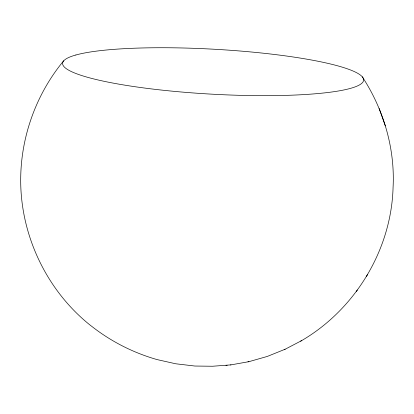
<?xml version="1.0" encoding="UTF-8"?>
<svg xmlns="http://www.w3.org/2000/svg" width="414" height="414" viewBox="0 0 414 414"><rect width="100%" height="100%" fill="white"/><g stroke="black" fill="none" stroke-linecap="round" stroke-linejoin="round"><path stroke-width="0.62" d="M300.631 341.162L301.635 340.629C355.274 309.242 391.354 249.735 393.072 187.464C395.132 148.538 383.602 109.327 362.307 76.833M366.338 276.454L367.648 274.508M356.257 291.632L357.323 290.048M63.704 60.775C36.489 93.642 21.109 135.813 20.7 178.481C20.115 234.717 46.497 290.462 90.557 325.466L91.779 326.372C111.154 341.571 133.432 352.847 157.108 359.595L175.712 363.777L194.906 366.038L212.584 366.245L230.94 364.874M230.51 364.951L248.923 361.67L267.294 356.433L285.096 349.25M284.397 349.623L301.635 340.629M248.002 361.831L248.923 361.67M225.956 365.36L227.157 365.272M385.362 125.913L379.136 108.504M75.871 54.995L75.767 55.026A150.784 22.485 3.2 0 0 157.962 89.678L160.052 89.91A150.784 22.485 3.2 0 0 314.355 93.859L315.954 93.724A150.784 22.485 3.2 0 0 325.58 62.845L324.095 62.519A150.784 22.485 3.2 0 0 76.735 54.762L75.871 54.995"/></g></svg>
